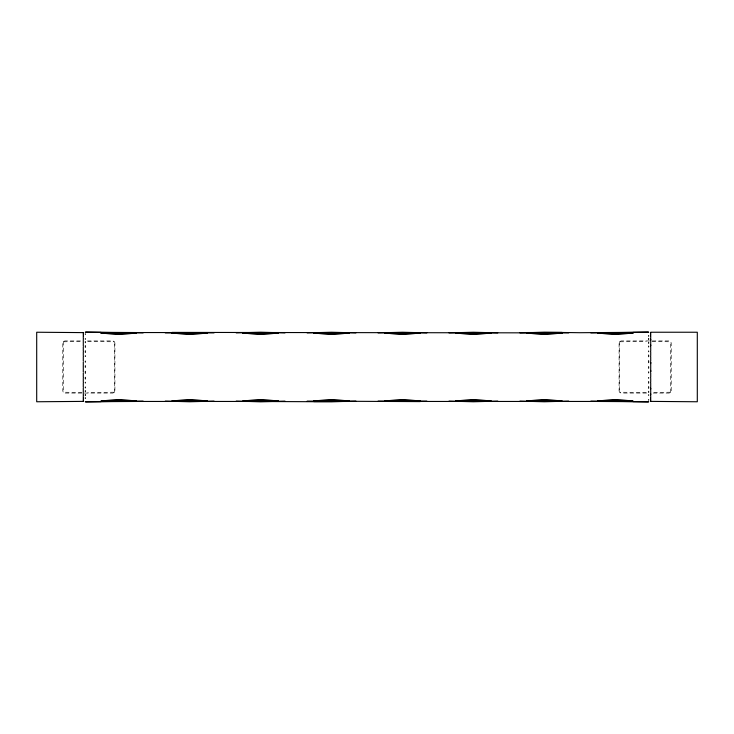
<?xml version="1.0" encoding="UTF-8"?>
<svg xmlns="http://www.w3.org/2000/svg" width="734" height="734" viewBox="0 0 734 734"><rect width="100%" height="100%" fill="white"/><g stroke="black" fill="none" stroke-linecap="round" stroke-linejoin="round"><path stroke-width="0.55" stroke-dasharray="3.67 2.75" d="M63.39 341.53L63.39 392.47L62.775 390.993L62.775 343.007L63.39 341.53L64.858 340.925L81.997 340.925M114.32 392.47L114.32 341.53L114.926 343.007L114.926 390.993L114.32 392.47L112.843 393.075L64.858 393.075L63.39 392.47M619.679 341.53L619.679 392.47L619.074 390.993L619.074 343.007L619.679 341.53L621.157 340.925L669.142 340.925L670.61 341.53L671.225 343.007L671.225 390.993L670.61 392.47L669.142 393.075L652.003 393.075M670.61 392.47L670.61 341.53M63.656 341.805L81.997 341.53M114.045 392.195L87.713 392.47M619.955 341.805L646.287 341.53M670.344 392.195L652.003 392.47M87.484 340.925L112.843 340.925L114.32 341.53M87.713 341.53L114.045 341.805M652.003 341.53L670.344 341.805M81.997 392.47L63.656 392.195M646.287 392.47L619.955 392.195M646.516 393.075L621.157 393.075L619.679 392.47"/><path stroke-width="1.1" d="M165.297 332.897L214.062 332.897M236.229 332.897L260.607 332.236L284.994 332.897M307.151 332.897L331.539 332.236L355.917 332.897M378.083 332.897L402.461 332.236L426.849 332.897M449.006 332.897L473.393 332.236L497.771 332.897M519.938 332.897L544.316 332.236L579.787 332.713L648.627 332.236L590.861 332.897M136.487 401.452L85.373 401.746L143.139 401.103M165.297 401.103L189.684 401.764L214.062 401.103M236.229 401.103L260.607 401.764L284.994 401.103M242.881 401.452L331.539 401.764L355.917 401.103M426.849 401.103L378.083 401.103M449.006 401.103L473.393 401.764L497.771 401.103M519.938 401.103L544.316 401.764L568.703 401.103M136.487 332.548L85.373 332.254L143.139 332.897M562.051 332.401L526.59 332.548M597.513 332.548L632.974 332.548M313.803 401.599L349.265 401.452M597.513 401.452L648.627 401.746L590.861 401.103M278.342 332.548L242.881 332.548M349.265 332.548L313.803 332.548M420.197 332.548L384.735 332.548M491.119 332.548L455.658 332.548M101.026 401.452L207.41 401.452M171.949 401.452L278.342 401.452M455.658 401.452L491.119 401.452M526.59 401.452L562.051 401.452M632.974 332.401L648.627 332.328M85.373 401.672L101.026 401.599M650.709 332.236L697.3 332.236L697.3 401.764L650.709 401.388M85.373 332.328L101.026 332.401M632.974 401.599L648.627 401.672M101.026 332.548L207.41 332.548M632.974 401.452L384.735 401.452M171.949 332.401L568.703 332.897M420.197 401.599L307.151 401.103M650.709 332.768L650.709 333.878M650.709 334.144L650.709 335.814M650.709 336.154L650.709 338.631M650.709 340.126L650.709 339.255L650.709 346.118L650.709 344.943M650.709 346.953L650.709 351.008M650.709 351.714L650.709 355.751M650.709 356.495L650.709 361.119M650.709 363.596L650.709 362.146L650.709 371.854L650.709 370.404M650.709 372.881L650.709 377.505M650.709 378.249L650.709 382.286M650.709 382.992L650.709 387.047M650.709 389.057L650.709 387.882L650.709 394.745L650.709 393.874M650.709 395.369L650.709 397.846M650.709 398.186L650.709 399.856M650.709 400.122L650.709 401.232M648.627 335.53L648.627 336.255M648.627 338.42L648.627 339.603M648.627 342.218L648.627 343.365M648.627 346.118L648.627 346.953M648.627 351.008L648.627 351.724M648.627 355.063L648.627 356.696M648.627 360.715L648.627 362.679M648.627 366.697L648.627 368.248M648.627 371.854L648.627 372.881M648.627 377.505L648.627 378.249M648.627 381.588L648.627 383.166M648.627 386.69L648.627 388.286M648.627 391.35L648.627 392.396M648.627 394.745L648.627 395.369M648.627 399.571L648.627 400.168M85.373 333.832L85.373 334.429M85.373 338.631L85.373 339.255M85.373 341.604L85.373 342.65M85.373 345.714L85.373 347.31M85.373 350.834L85.373 352.412M85.373 355.751L85.373 356.495M85.373 361.119L85.373 362.146M85.373 365.752L85.373 367.303M85.373 371.321L85.373 373.285M85.373 377.304L85.373 378.937M85.373 382.276L85.373 382.992M85.373 387.047L85.373 387.882M85.373 390.635L85.373 391.782M85.373 394.397L85.373 395.58M85.373 397.745L85.373 398.47M83.291 332.612L36.7 332.236L36.7 401.764L83.291 401.388M83.291 332.768L83.291 333.878M83.291 334.144L83.291 335.814M83.291 336.154L83.291 338.631M83.291 339.255L83.291 346.118M83.291 346.953L83.291 351.008M83.291 351.724L83.291 355.751M83.291 356.495L83.291 361.119M83.291 362.146L83.291 371.854M83.291 372.881L83.291 377.505M83.291 378.249L83.291 382.276M83.291 382.992L83.291 387.047M83.291 387.882L83.291 394.745M83.291 395.369L83.291 397.846M83.291 398.186L83.291 399.856M83.291 400.122L83.291 401.232M136.487 333.208L118.752 334.126L101.026 333.208L118.752 334.126L136.487 333.208M207.41 333.208L189.684 334.126L171.949 333.208L189.684 334.126L207.41 333.208M278.342 333.208L260.607 334.126L242.881 333.208L260.607 334.126L278.342 333.208M349.265 333.208L331.539 334.126L313.803 333.208L331.539 334.126L349.265 333.208M420.197 333.208L402.461 334.126L384.735 333.208L402.461 334.126L420.197 333.208M491.119 333.208L473.393 334.126L455.658 333.208L473.393 334.126L491.119 333.208M562.051 333.208L544.316 334.126L526.59 333.208L544.316 334.126L562.051 333.208M632.974 333.208L615.248 334.126L597.513 333.208L615.248 334.126L632.974 333.208M118.752 399.874L101.026 400.792L118.752 399.975L136.487 400.792L118.752 399.874M189.684 399.874L171.949 400.792L189.684 399.975L207.41 400.792L189.684 399.874M260.607 399.874L242.881 400.792L260.607 399.975L278.342 400.792L260.607 399.874M331.539 399.874L313.803 400.792L331.539 399.975L349.265 400.792L331.539 399.874M402.461 399.874L384.735 400.792L402.461 399.975L420.197 400.792L402.461 399.874M473.393 399.874L455.658 400.792L473.393 399.975L491.119 400.792L473.393 399.874M544.316 399.874L526.59 400.792L544.316 399.975L562.051 400.792L544.316 399.874M615.248 399.874L597.513 400.792L615.248 399.975L632.974 400.792L615.248 399.874"/></g></svg>
